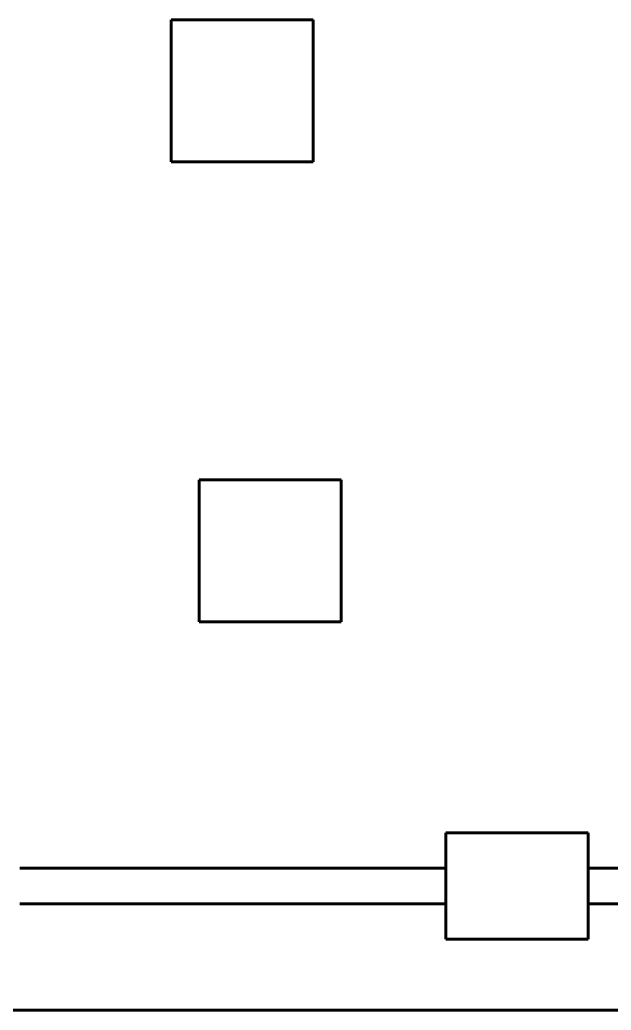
# Model space of a CAD drawing. Extents: x 0 to 297, y 0 to 292.
# Drawn here: x 84.64 to 92.97, y 67.02 to 80.97 of the extents above; entities that cross this region are included whole.
import ezdxf

# ---------------------------------------------------------------- set-up
doc = ezdxf.new("R2010")
doc.units = 0
doc.header["$MEASUREMENT"] = 0
doc.linetypes.add('K5LT_BASIC', pattern=[0])
doc.layers.add('Системный слой', color=7, linetype='Continuous')

# ---------------------------------------------------------------- blocks, each defined once
blk = doc.blocks.new('*U')
at = {"layer": 'Системный слой', "linetype": 'K5LT_BASIC', "lineweight": 60}
for p, q in [((88.771, 80.973), (86.771, 80.973)), ((86.771, 80.973), (86.771, 78.973)), ((88.771, 78.973), (88.771, 80.973)), ((86.771, 78.973), (88.771, 78.973)), ((89.168, 74.491), (87.168, 74.491)), ((87.168, 74.491), (87.168, 72.491)), ((89.168, 72.491), (89.168, 74.491)), ((87.168, 72.491), (89.168, 72.491))]:
    blk.add_line(p, q, dxfattribs=at)

msp = doc.modelspace()

# ---------------------------------------------------------------- linework, layer by layer
at = {"layer": 'Системный слой', "linetype": 'K5LT_BASIC', "lineweight": 60}
for p, q in [((92.642, 69.519), (90.642, 69.519)), ((90.642, 68.019), (90.642, 69.519)), ((90.642, 69.519), (90.642, 68.019)), ((90.642, 69.519), (92.642, 69.519)), ((92.642, 69.519), (90.642, 69.519)), ((90.642, 68.019), (90.642, 69.519)), ((90.642, 69.519), (90.642, 68.019)), ((90.642, 69.519), (92.642, 69.519)), ((92.642, 69.519), (92.642, 68.019)), ((92.642, 69.519), (92.642, 68.019)), ((92.642, 69.519), (92.642, 68.019)), ((92.642, 69.519), (92.642, 68.019)), ((84.642, 69.019), (90.642, 69.019)), ((90.642, 69.019), (84.642, 69.019)), ((92.642, 69.019), (98.642, 69.019)), ((92.642, 69.019), (98.642, 69.019)), ((90.642, 68.519), (84.642, 68.519)), ((98.642, 68.519), (92.642, 68.519)), ((92.642, 68.019), (90.642, 68.019)), ((90.642, 68.019), (92.642, 68.019)), ((92.642, 68.019), (90.642, 68.019)), ((90.642, 68.019), (92.642, 68.019)), ((91.892, 68.019), (91.142, 68.019)), ((91.892, 68.019), (91.142, 68.019)), ((124.642, 67.019), (66.642, 67.019))]:
    msp.add_line(p, q, dxfattribs=at)

# ---------------------------------------------------------------- block references
at = {"layer": 'Системный слой'}
msp.add_blockref('*U', (0, 0), dxfattribs=at)
msp.add_blockref('*U', (0, 0), dxfattribs=at)
msp.add_blockref('*U', (0, 0), dxfattribs=at)
msp.add_blockref('*U', (0, 0), dxfattribs=at)
msp.add_blockref('*U', (0, 0), dxfattribs=at)
msp.add_blockref('*U', (0, 0), dxfattribs=at)
msp.add_blockref('*U', (0, 0), dxfattribs=at)
msp.add_blockref('*U', (0, 0), dxfattribs=at)
msp.add_blockref('*U', (0, 0), dxfattribs=at)
msp.add_blockref('*U', (0, 0), dxfattribs=at)
msp.add_blockref('*U', (0, 0), dxfattribs=at)
msp.add_blockref('*U', (0, 0), dxfattribs=at)
msp.add_blockref('*U', (0, 0), dxfattribs=at)
msp.add_blockref('*U', (0, 0), dxfattribs=at)
msp.add_blockref('*U', (0, 0), dxfattribs=at)
msp.add_blockref('*U', (0, 0), dxfattribs=at)
msp.add_blockref('*U', (0, 0), dxfattribs=at)
msp.add_blockref('*U', (0, 0), dxfattribs=at)
msp.add_blockref('*U', (0, 0), dxfattribs=at)
msp.add_blockref('*U', (0, 0), dxfattribs=at)
msp.add_blockref('*U', (0, 0), dxfattribs=at)
msp.add_blockref('*U', (0, 0), dxfattribs=at)
msp.add_blockref('*U', (0, 0), dxfattribs=at)
msp.add_blockref('*U', (0, 0), dxfattribs=at)
msp.add_blockref('*U', (0, 0), dxfattribs=at)
msp.add_blockref('*U', (0, 0), dxfattribs=at)
msp.add_blockref('*U', (0, 0), dxfattribs=at)
msp.add_blockref('*U', (0, 0), dxfattribs=at)
msp.add_blockref('*U', (0, 0), dxfattribs=at)
msp.add_blockref('*U', (0, 0), dxfattribs=at)
msp.add_blockref('*U', (0, 0), dxfattribs=at)
msp.add_blockref('*U', (0, 0), dxfattribs=at)
msp.add_blockref('*U', (0, 0), dxfattribs=at)
msp.add_blockref('*U', (0, 0), dxfattribs=at)
msp.add_blockref('*U', (0, 0), dxfattribs=at)
msp.add_blockref('*U', (0, 0), dxfattribs=at)
msp.add_blockref('*U', (0, 0), dxfattribs=at)
msp.add_blockref('*U', (0, 0), dxfattribs=at)
msp.add_blockref('*U', (0, 0), dxfattribs=at)
msp.add_blockref('*U', (0, 0), dxfattribs=at)
msp.add_blockref('*U', (0, 0), dxfattribs=at)
msp.add_blockref('*U', (0, 0), dxfattribs=at)
msp.add_blockref('*U', (0, 0), dxfattribs=at)
msp.add_blockref('*U', (0, 0), dxfattribs=at)
msp.add_blockref('*U', (0, 0), dxfattribs=at)
msp.add_blockref('*U', (0, 0), dxfattribs=at)
msp.add_blockref('*U', (0, 0), dxfattribs=at)
msp.add_blockref('*U', (0, 0), dxfattribs=at)
msp.add_blockref('*U', (0, 0), dxfattribs=at)
msp.add_blockref('*U', (0, 0), dxfattribs=at)
msp.add_blockref('*U', (0, 0), dxfattribs=at)
msp.add_blockref('*U', (0, 0), dxfattribs=at)
msp.add_blockref('*U', (0, 0), dxfattribs=at)
msp.add_blockref('*U', (0, 0), dxfattribs=at)
msp.add_blockref('*U', (0, 0), dxfattribs=at)
msp.add_blockref('*U', (0, 0), dxfattribs=at)
msp.add_blockref('*U', (0, 0), dxfattribs=at)
msp.add_blockref('*U', (0, 0), dxfattribs=at)
msp.add_blockref('*U', (0, 0), dxfattribs=at)
msp.add_blockref('*U', (0, 0), dxfattribs=at)
msp.add_blockref('*U', (0, 0), dxfattribs=at)
msp.add_blockref('*U', (0, 0), dxfattribs=at)
msp.add_blockref('*U', (0, 0), dxfattribs=at)
msp.add_blockref('*U', (0, 0), dxfattribs=at)
msp.add_blockref('*U', (0, 0), dxfattribs=at)
msp.add_blockref('*U', (0, 0), dxfattribs=at)
msp.add_blockref('*U', (0, 0), dxfattribs=at)
msp.add_blockref('*U', (0, 0), dxfattribs=at)
msp.add_blockref('*U', (0, 0), dxfattribs=at)
msp.add_blockref('*U', (0, 0), dxfattribs=at)
msp.add_blockref('*U', (0, 0), dxfattribs=at)
msp.add_blockref('*U', (0, 0), dxfattribs=at)
msp.add_blockref('*U', (0, 0), dxfattribs=at)
msp.add_blockref('*U', (0, 0), dxfattribs=at)
msp.add_blockref('*U', (0, 0), dxfattribs=at)
msp.add_blockref('*U', (0, 0), dxfattribs=at)
msp.add_blockref('*U', (0, 0), dxfattribs=at)
msp.add_blockref('*U', (0, 0), dxfattribs=at)
msp.add_blockref('*U', (0, 0), dxfattribs=at)
msp.add_blockref('*U', (0, 0), dxfattribs=at)
msp.add_blockref('*U', (0, 0), dxfattribs=at)
msp.add_blockref('*U', (0, 0), dxfattribs=at)
msp.add_blockref('*U', (0, 0), dxfattribs=at)
msp.add_blockref('*U', (0, 0), dxfattribs=at)
msp.add_blockref('*U', (0, 0), dxfattribs=at)
msp.add_blockref('*U', (0, 0), dxfattribs=at)
msp.add_blockref('*U', (0, 0), dxfattribs=at)
msp.add_blockref('*U', (0, 0), dxfattribs=at)
msp.add_blockref('*U', (0, 0), dxfattribs=at)
msp.add_blockref('*U', (0, 0), dxfattribs=at)
msp.add_blockref('*U', (0, 0), dxfattribs=at)
msp.add_blockref('*U', (0, 0), dxfattribs=at)
msp.add_blockref('*U', (0, 0), dxfattribs=at)
msp.add_blockref('*U', (0, 0), dxfattribs=at)
msp.add_blockref('*U', (0, 0), dxfattribs=at)
msp.add_blockref('*U', (0, 0), dxfattribs=at)
msp.add_blockref('*U', (0, 0), dxfattribs=at)
msp.add_blockref('*U', (0, 0), dxfattribs=at)
msp.add_blockref('*U', (0, 0), dxfattribs=at)
msp.add_blockref('*U', (0, 0), dxfattribs=at)
msp.add_blockref('*U', (0, 0), dxfattribs=at)
msp.add_blockref('*U', (0, 0), dxfattribs=at)
msp.add_blockref('*U', (0, 0), dxfattribs=at)
msp.add_blockref('*U', (0, 0), dxfattribs=at)
msp.add_blockref('*U', (0, 0), dxfattribs=at)
msp.add_blockref('*U', (0, 0), dxfattribs=at)
msp.add_blockref('*U', (0, 0), dxfattribs=at)
msp.add_blockref('*U', (0, 0), dxfattribs=at)
msp.add_blockref('*U', (0, 0), dxfattribs=at)
msp.add_blockref('*U', (0, 0), dxfattribs=at)
msp.add_blockref('*U', (0, 0), dxfattribs=at)
msp.add_blockref('*U', (0, 0), dxfattribs=at)
msp.add_blockref('*U', (0, 0), dxfattribs=at)
msp.add_blockref('*U', (0, 0), dxfattribs=at)
msp.add_blockref('*U', (0, 0), dxfattribs=at)
msp.add_blockref('*U', (0, 0), dxfattribs=at)
msp.add_blockref('*U', (0, 0), dxfattribs=at)
msp.add_blockref('*U', (0, 0), dxfattribs=at)
msp.add_blockref('*U', (0, 0), dxfattribs=at)
msp.add_blockref('*U', (0, 0), dxfattribs=at)
msp.add_blockref('*U', (0, 0), dxfattribs=at)
msp.add_blockref('*U', (0, 0), dxfattribs=at)
msp.add_blockref('*U', (0, 0), dxfattribs=at)
msp.add_blockref('*U', (0, 0), dxfattribs=at)
msp.add_blockref('*U', (0, 0), dxfattribs=at)
msp.add_blockref('*U', (0, 0), dxfattribs=at)
msp.add_blockref('*U', (0, 0), dxfattribs=at)
msp.add_blockref('*U', (0, 0), dxfattribs=at)
msp.add_blockref('*U', (0, 0), dxfattribs=at)
msp.add_blockref('*U', (0, 0), dxfattribs=at)
msp.add_blockref('*U', (0, 0), dxfattribs=at)
msp.add_blockref('*U', (0, 0), dxfattribs=at)
msp.add_blockref('*U', (0, 0), dxfattribs=at)
msp.add_blockref('*U', (0, 0), dxfattribs=at)
msp.add_blockref('*U', (0, 0), dxfattribs=at)
msp.add_blockref('*U', (0, 0), dxfattribs=at)
msp.add_blockref('*U', (0, 0), dxfattribs=at)
msp.add_blockref('*U', (0, 0), dxfattribs=at)
msp.add_blockref('*U', (0, 0), dxfattribs=at)
msp.add_blockref('*U', (0, 0), dxfattribs=at)
msp.add_blockref('*U', (0, 0), dxfattribs=at)
msp.add_blockref('*U', (0, 0), dxfattribs=at)
msp.add_blockref('*U', (0, 0), dxfattribs=at)
msp.add_blockref('*U', (0, 0), dxfattribs=at)
msp.add_blockref('*U', (0, 0), dxfattribs=at)
msp.add_blockref('*U', (0, 0), dxfattribs=at)
msp.add_blockref('*U', (0, 0), dxfattribs=at)
msp.add_blockref('*U', (0, 0), dxfattribs=at)
msp.add_blockref('*U', (0, 0), dxfattribs=at)
msp.add_blockref('*U', (0, 0), dxfattribs=at)
msp.add_blockref('*U', (0, 0), dxfattribs=at)
msp.add_blockref('*U', (0, 0), dxfattribs=at)
msp.add_blockref('*U', (0, 0), dxfattribs=at)
msp.add_blockref('*U', (0, 0), dxfattribs=at)
msp.add_blockref('*U', (0, 0), dxfattribs=at)
msp.add_blockref('*U', (0, 0), dxfattribs=at)
msp.add_blockref('*U', (0, 0), dxfattribs=at)
msp.add_blockref('*U', (0, 0), dxfattribs=at)
msp.add_blockref('*U', (0, 0), dxfattribs=at)
msp.add_blockref('*U', (0, 0), dxfattribs=at)
msp.add_blockref('*U', (0, 0), dxfattribs=at)
msp.add_blockref('*U', (0, 0), dxfattribs=at)
msp.add_blockref('*U', (0, 0), dxfattribs=at)
msp.add_blockref('*U', (0, 0), dxfattribs=at)
msp.add_blockref('*U', (0, 0), dxfattribs=at)
msp.add_blockref('*U', (0, 0), dxfattribs=at)
msp.add_blockref('*U', (0, 0), dxfattribs=at)
msp.add_blockref('*U', (0, 0), dxfattribs=at)
msp.add_blockref('*U', (0, 0), dxfattribs=at)
msp.add_blockref('*U', (0, 0), dxfattribs=at)
msp.add_blockref('*U', (0, 0), dxfattribs=at)
msp.add_blockref('*U', (0, 0), dxfattribs=at)
msp.add_blockref('*U', (0, 0), dxfattribs=at)
msp.add_blockref('*U', (0, 0), dxfattribs=at)
msp.add_blockref('*U', (0, 0), dxfattribs=at)
msp.add_blockref('*U', (0, 0), dxfattribs=at)
msp.add_blockref('*U', (0, 0), dxfattribs=at)
msp.add_blockref('*U', (0, 0), dxfattribs=at)
msp.add_blockref('*U', (0, 0), dxfattribs=at)
msp.add_blockref('*U', (0, 0), dxfattribs=at)
msp.add_blockref('*U', (0, 0), dxfattribs=at)
msp.add_blockref('*U', (0, 0), dxfattribs=at)
msp.add_blockref('*U', (0, 0), dxfattribs=at)
msp.add_blockref('*U', (0, 0), dxfattribs=at)
msp.add_blockref('*U', (0, 0), dxfattribs=at)
msp.add_blockref('*U', (0, 0), dxfattribs=at)
msp.add_blockref('*U', (0, 0), dxfattribs=at)
msp.add_blockref('*U', (0, 0), dxfattribs=at)
msp.add_blockref('*U', (0, 0), dxfattribs=at)
msp.add_blockref('*U', (0, 0), dxfattribs=at)
msp.add_blockref('*U', (0, 0), dxfattribs=at)
msp.add_blockref('*U', (0, 0), dxfattribs=at)
msp.add_blockref('*U', (0, 0), dxfattribs=at)
msp.add_blockref('*U', (0, 0), dxfattribs=at)
msp.add_blockref('*U', (0, 0), dxfattribs=at)
msp.add_blockref('*U', (0, 0), dxfattribs=at)
msp.add_blockref('*U', (0, 0), dxfattribs=at)
msp.add_blockref('*U', (0, 0), dxfattribs=at)
msp.add_blockref('*U', (0, 0), dxfattribs=at)
msp.add_blockref('*U', (0, 0), dxfattribs=at)
msp.add_blockref('*U', (0, 0), dxfattribs=at)
msp.add_blockref('*U', (0, 0), dxfattribs=at)
msp.add_blockref('*U', (0, 0), dxfattribs=at)
msp.add_blockref('*U', (0, 0), dxfattribs=at)
msp.add_blockref('*U', (0, 0), dxfattribs=at)
msp.add_blockref('*U', (0, 0), dxfattribs=at)
msp.add_blockref('*U', (0, 0), dxfattribs=at)
msp.add_blockref('*U', (0, 0), dxfattribs=at)
msp.add_blockref('*U', (0, 0), dxfattribs=at)
msp.add_blockref('*U', (0, 0), dxfattribs=at)
msp.add_blockref('*U', (0, 0), dxfattribs=at)
msp.add_blockref('*U', (0, 0), dxfattribs=at)
msp.add_blockref('*U', (0, 0), dxfattribs=at)
msp.add_blockref('*U', (0, 0), dxfattribs=at)
msp.add_blockref('*U', (0, 0), dxfattribs=at)
msp.add_blockref('*U', (0, 0), dxfattribs=at)
msp.add_blockref('*U', (0, 0), dxfattribs=at)
msp.add_blockref('*U', (0, 0), dxfattribs=at)
msp.add_blockref('*U', (0, 0), dxfattribs=at)
msp.add_blockref('*U', (0, 0), dxfattribs=at)
msp.add_blockref('*U', (0, 0), dxfattribs=at)
msp.add_blockref('*U', (0, 0), dxfattribs=at)
msp.add_blockref('*U', (0, 0), dxfattribs=at)
msp.add_blockref('*U', (0, 0), dxfattribs=at)
msp.add_blockref('*U', (0, 0), dxfattribs=at)
msp.add_blockref('*U', (0, 0), dxfattribs=at)
msp.add_blockref('*U', (0, 0), dxfattribs=at)
msp.add_blockref('*U', (0, 0), dxfattribs=at)
msp.add_blockref('*U', (0, 0), dxfattribs=at)
msp.add_blockref('*U', (0, 0), dxfattribs=at)
msp.add_blockref('*U', (0, 0), dxfattribs=at)
msp.add_blockref('*U', (0, 0), dxfattribs=at)
msp.add_blockref('*U', (0, 0), dxfattribs=at)
msp.add_blockref('*U', (0, 0), dxfattribs=at)
msp.add_blockref('*U', (0, 0), dxfattribs=at)
msp.add_blockref('*U', (0, 0), dxfattribs=at)
msp.add_blockref('*U', (0, 0), dxfattribs=at)
msp.add_blockref('*U', (0, 0), dxfattribs=at)
msp.add_blockref('*U', (0, 0), dxfattribs=at)
msp.add_blockref('*U', (0, 0), dxfattribs=at)
msp.add_blockref('*U', (0, 0), dxfattribs=at)
msp.add_blockref('*U', (0, 0), dxfattribs=at)
msp.add_blockref('*U', (0, 0), dxfattribs=at)
msp.add_blockref('*U', (0, 0), dxfattribs=at)
msp.add_blockref('*U', (0, 0), dxfattribs=at)
msp.add_blockref('*U', (0, 0), dxfattribs=at)
msp.add_blockref('*U', (0, 0), dxfattribs=at)
msp.add_blockref('*U', (0, 0), dxfattribs=at)
msp.add_blockref('*U', (0, 0), dxfattribs=at)
msp.add_blockref('*U', (0, 0), dxfattribs=at)
msp.add_blockref('*U', (0, 0), dxfattribs=at)
msp.add_blockref('*U', (0, 0), dxfattribs=at)
msp.add_blockref('*U', (0, 0), dxfattribs=at)
msp.add_blockref('*U', (0, 0), dxfattribs=at)
msp.add_blockref('*U', (0, 0), dxfattribs=at)
msp.add_blockref('*U', (0, 0), dxfattribs=at)
msp.add_blockref('*U', (0, 0), dxfattribs=at)
msp.add_blockref('*U', (0, 0), dxfattribs=at)
msp.add_blockref('*U', (0, 0), dxfattribs=at)
msp.add_blockref('*U', (0, 0), dxfattribs=at)
msp.add_blockref('*U', (0, 0), dxfattribs=at)
msp.add_blockref('*U', (0, 0), dxfattribs=at)
msp.add_blockref('*U', (0, 0), dxfattribs=at)
msp.add_blockref('*U', (0, 0), dxfattribs=at)
msp.add_blockref('*U', (0, 0), dxfattribs=at)
msp.add_blockref('*U', (0, 0), dxfattribs=at)
msp.add_blockref('*U', (0, 0), dxfattribs=at)
msp.add_blockref('*U', (0, 0), dxfattribs=at)
msp.add_blockref('*U', (0, 0), dxfattribs=at)
msp.add_blockref('*U', (0, 0), dxfattribs=at)
msp.add_blockref('*U', (0, 0), dxfattribs=at)
msp.add_blockref('*U', (0, 0), dxfattribs=at)
msp.add_blockref('*U', (0, 0), dxfattribs=at)
msp.add_blockref('*U', (0, 0), dxfattribs=at)
msp.add_blockref('*U', (0, 0), dxfattribs=at)
msp.add_blockref('*U', (0, 0), dxfattribs=at)
msp.add_blockref('*U', (0, 0), dxfattribs=at)
msp.add_blockref('*U', (0, 0), dxfattribs=at)
msp.add_blockref('*U', (0, 0), dxfattribs=at)
msp.add_blockref('*U', (0, 0), dxfattribs=at)
msp.add_blockref('*U', (0, 0), dxfattribs=at)
msp.add_blockref('*U', (0, 0), dxfattribs=at)
msp.add_blockref('*U', (0, 0), dxfattribs=at)
msp.add_blockref('*U', (0, 0), dxfattribs=at)
msp.add_blockref('*U', (0, 0), dxfattribs=at)
msp.add_blockref('*U', (0, 0), dxfattribs=at)
msp.add_blockref('*U', (0, 0), dxfattribs=at)
msp.add_blockref('*U', (0, 0), dxfattribs=at)
msp.add_blockref('*U', (0, 0), dxfattribs=at)
msp.add_blockref('*U', (0, 0), dxfattribs=at)
msp.add_blockref('*U', (0, 0), dxfattribs=at)
msp.add_blockref('*U', (0, 0), dxfattribs=at)
msp.add_blockref('*U', (0, 0), dxfattribs=at)
msp.add_blockref('*U', (0, 0), dxfattribs=at)
msp.add_blockref('*U', (0, 0), dxfattribs=at)
msp.add_blockref('*U', (0, 0), dxfattribs=at)
msp.add_blockref('*U', (0, 0), dxfattribs=at)
msp.add_blockref('*U', (0, 0), dxfattribs=at)
msp.add_blockref('*U', (0, 0), dxfattribs=at)
msp.add_blockref('*U', (0, 0), dxfattribs=at)
msp.add_blockref('*U', (0, 0), dxfattribs=at)
msp.add_blockref('*U', (0, 0), dxfattribs=at)
msp.add_blockref('*U', (0, 0), dxfattribs=at)
msp.add_blockref('*U', (0, 0), dxfattribs=at)
msp.add_blockref('*U', (0, 0), dxfattribs=at)
msp.add_blockref('*U', (0, 0), dxfattribs=at)
msp.add_blockref('*U', (0, 0), dxfattribs=at)
msp.add_blockref('*U', (0, 0), dxfattribs=at)
msp.add_blockref('*U', (0, 0), dxfattribs=at)
msp.add_blockref('*U', (0, 0), dxfattribs=at)
msp.add_blockref('*U', (0, 0), dxfattribs=at)
msp.add_blockref('*U', (0, 0), dxfattribs=at)
msp.add_blockref('*U', (0, 0), dxfattribs=at)
msp.add_blockref('*U', (0, 0), dxfattribs=at)
msp.add_blockref('*U', (0, 0), dxfattribs=at)
msp.add_blockref('*U', (0, 0), dxfattribs=at)
msp.add_blockref('*U', (0, 0), dxfattribs=at)
msp.add_blockref('*U', (0, 0), dxfattribs=at)
msp.add_blockref('*U', (0, 0), dxfattribs=at)
msp.add_blockref('*U', (0, 0), dxfattribs=at)
msp.add_blockref('*U', (0, 0), dxfattribs=at)
msp.add_blockref('*U', (0, 0), dxfattribs=at)
msp.add_blockref('*U', (0, 0), dxfattribs=at)
msp.add_blockref('*U', (0, 0), dxfattribs=at)
msp.add_blockref('*U', (0, 0), dxfattribs=at)
msp.add_blockref('*U', (0, 0), dxfattribs=at)
msp.add_blockref('*U', (0, 0), dxfattribs=at)
msp.add_blockref('*U', (0, 0), dxfattribs=at)
msp.add_blockref('*U', (0, 0), dxfattribs=at)
msp.add_blockref('*U', (0, 0), dxfattribs=at)
msp.add_blockref('*U', (0, 0), dxfattribs=at)
msp.add_blockref('*U', (0, 0), dxfattribs=at)
msp.add_blockref('*U', (0, 0), dxfattribs=at)
msp.add_blockref('*U', (0, 0), dxfattribs=at)
msp.add_blockref('*U', (0, 0), dxfattribs=at)
msp.add_blockref('*U', (0, 0), dxfattribs=at)
msp.add_blockref('*U', (0, 0), dxfattribs=at)
msp.add_blockref('*U', (0, 0), dxfattribs=at)
msp.add_blockref('*U', (0, 0), dxfattribs=at)
msp.add_blockref('*U', (0, 0), dxfattribs=at)
msp.add_blockref('*U', (0, 0), dxfattribs=at)
msp.add_blockref('*U', (0, 0), dxfattribs=at)
msp.add_blockref('*U', (0, 0), dxfattribs=at)
msp.add_blockref('*U', (0, 0), dxfattribs=at)
msp.add_blockref('*U', (0, 0), dxfattribs=at)
msp.add_blockref('*U', (0, 0), dxfattribs=at)
msp.add_blockref('*U', (0, 0), dxfattribs=at)
msp.add_blockref('*U', (0, 0), dxfattribs=at)
msp.add_blockref('*U', (0, 0), dxfattribs=at)
msp.add_blockref('*U', (0, 0), dxfattribs=at)
msp.add_blockref('*U', (0, 0), dxfattribs=at)
msp.add_blockref('*U', (0, 0), dxfattribs=at)
msp.add_blockref('*U', (0, 0), dxfattribs=at)
msp.add_blockref('*U', (0, 0), dxfattribs=at)
msp.add_blockref('*U', (0, 0), dxfattribs=at)
msp.add_blockref('*U', (0, 0), dxfattribs=at)
msp.add_blockref('*U', (0, 0), dxfattribs=at)
msp.add_blockref('*U', (0, 0), dxfattribs=at)
msp.add_blockref('*U', (0, 0), dxfattribs=at)
msp.add_blockref('*U', (0, 0), dxfattribs=at)
msp.add_blockref('*U', (0, 0), dxfattribs=at)
msp.add_blockref('*U', (0, 0), dxfattribs=at)
msp.add_blockref('*U', (0, 0), dxfattribs=at)
msp.add_blockref('*U', (0, 0), dxfattribs=at)

doc.saveas('drawing.dxf')
